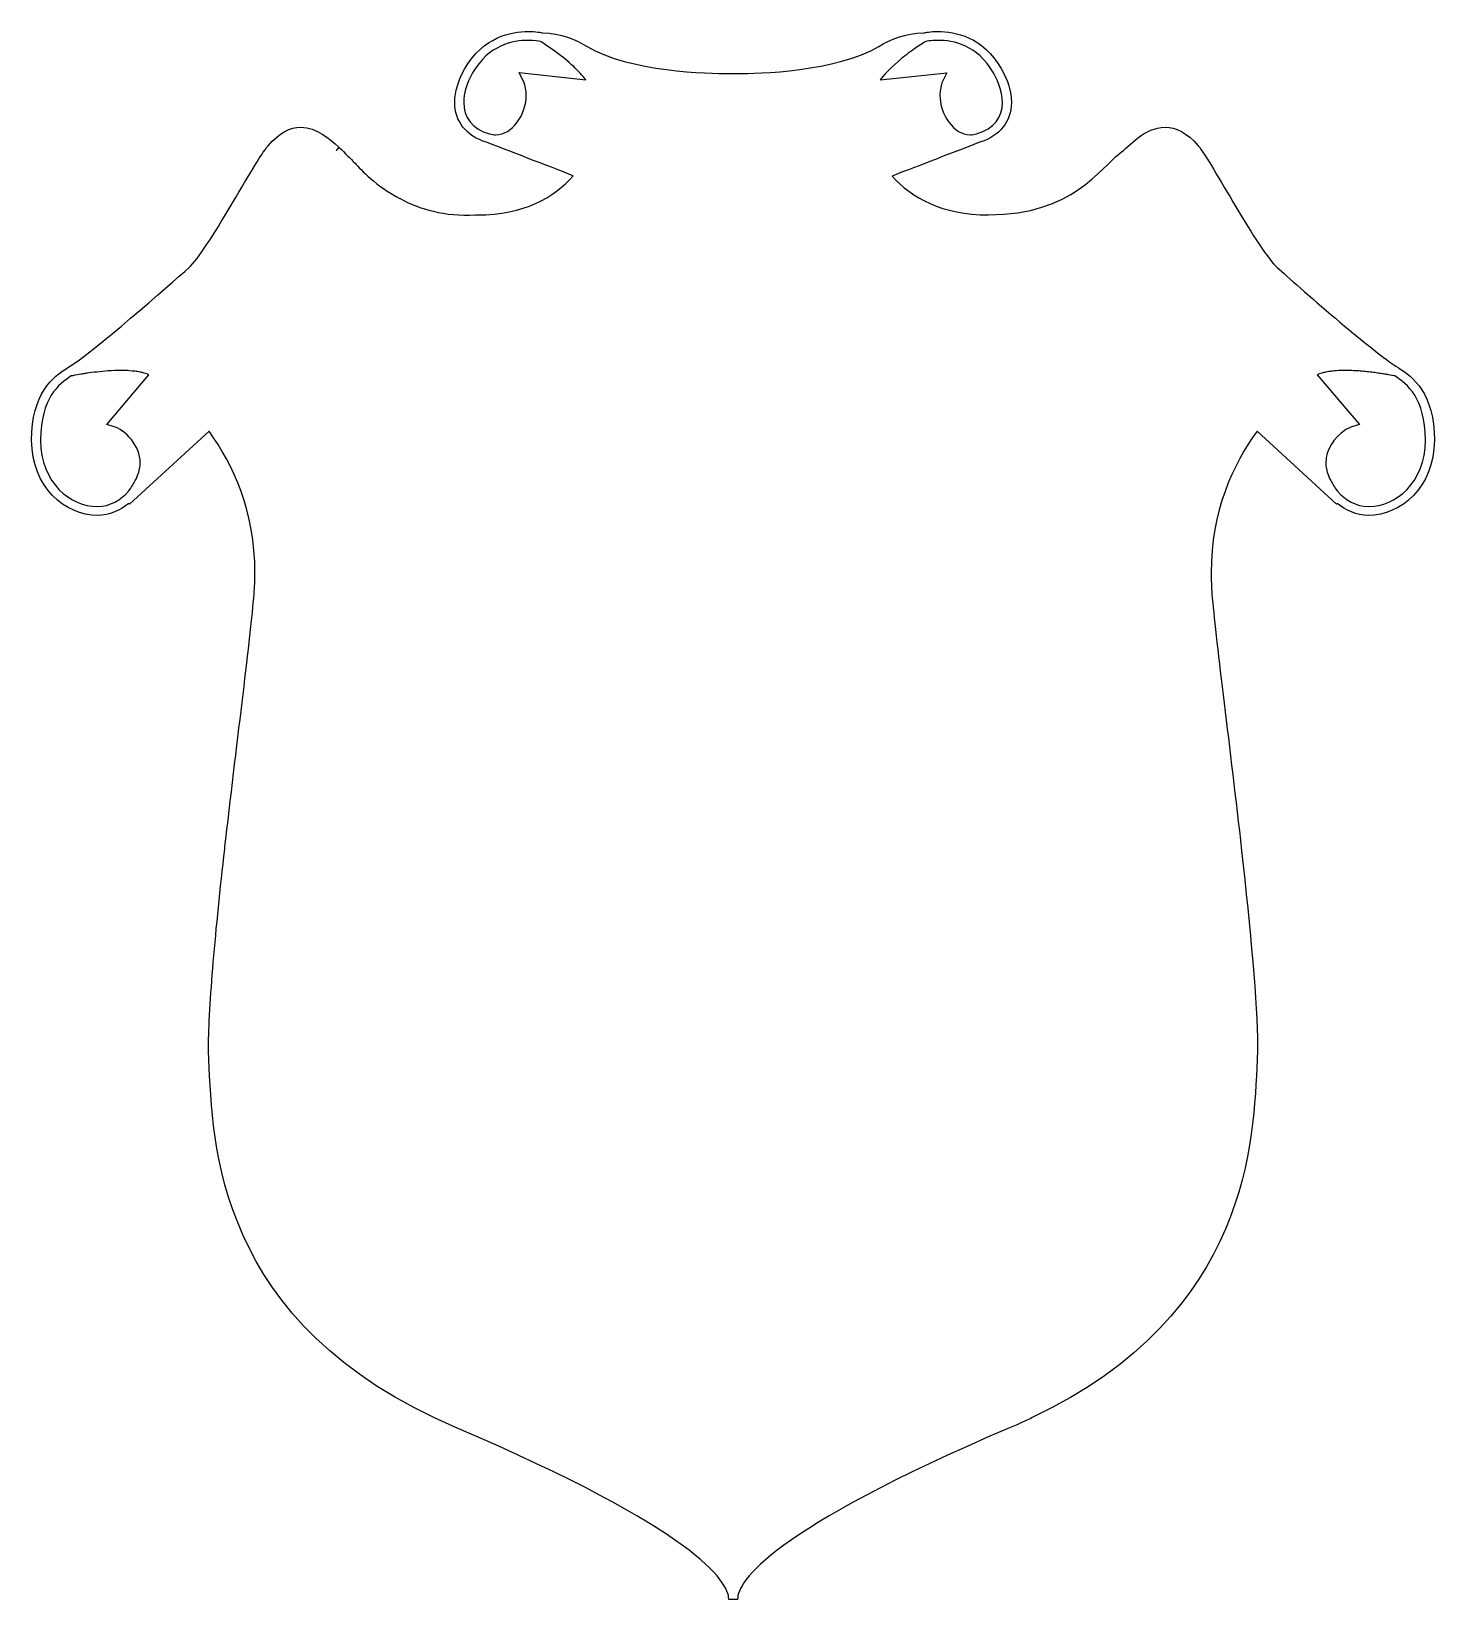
# Model space of a CAD drawing. Header units: centimetres. Extents: x -8.4 to 8.4, y -9.3 to 9.3.
import ezdxf

# ---------------------------------------------------------------- set-up
doc = ezdxf.new("R2010")
doc.units = ezdxf.units.CM
doc.header["$MEASUREMENT"] = 0
doc.layers.add('Camada 1', color=7, linetype='Continuous')

msp = doc.modelspace()

# ---------------------------------------------------------------- linework, layer by layer
at = {"layer": 'Camada 1', "color": 250}
for points, knots in [([(7.93792, 5.33416), (7.93792, 5.33416), (7.93075, 5.33921), (7.93075, 5.33921), (7.93075, 5.33921), (7.78004, 5.42964), (7.4758, 5.67669), (7.18071, 5.92696), (7.18071, 5.92696), (6.88705, 6.17723), (6.60058, 6.43046), (6.48816, 6.53264), (6.48816, 6.53264), (6.3855, 6.61932), (6.18183, 6.94179), (5.99524, 7.25583), (5.99524, 7.25583), (5.8054, 7.57291), (5.63025, 7.88268), (5.54648, 7.98322), (5.54648, 7.98322), (5.41189, 8.1403), (5.27809, 8.20581), (5.15101, 8.20581), (5.15101, 8.20581), (4.90495, 8.20189), (4.73093, 7.9811), (4.60467, 7.88773), (4.60467, 7.88773), (4.37996, 7.71826), (4.05227, 7.16327), (3.04704, 7.15936), (3.04704, 7.15936), (2.49335, 7.16), (2.1264, 7.3619), (1.89711, 7.62278), (1.89711, 7.62278), (2.08615, 7.69464), (2.59405, 7.89099), (2.93772, 8.02476), (2.93772, 8.02476), (3.17839, 8.09368), (3.31853, 8.27503), (3.31853, 8.49664), (3.31853, 8.49664), (3.31853, 8.49664), (3.31853, 8.50169), (3.31853, 8.50169), (3.31853, 8.50169), (3.31853, 8.62813), (3.27715, 8.76582), (3.19632, 8.90579), (3.19632, 8.90579), (2.98217, 9.27928), (2.64374, 9.34707), (2.44446, 9.34596), (2.44446, 9.34596), (2.35434, 9.34596), (2.29066, 9.33326), (2.27272, 9.32884), (2.27272, 9.32884), (2.05616, 9.32704), (1.8696, 9.24722), (1.74019, 9.16787), (1.74019, 9.16787), (1.24076, 8.86691), (0.28313, 8.84246), (0.05403, 8.84312), (0.05403, 8.84312), (0.02112, 8.84312), (0.0032, 8.8446), (0.00109, 8.8446), (0.00109, 8.8446), (0.00109, 8.8446), (-0.01701, 8.84312), (-0.05106, 8.84312), (-0.05106, 8.84312), (-0.28, 8.84248), (-1.24092, 8.86691), (-1.74035, 9.16673), (-1.74035, 9.16673), (-1.86973, 9.24624), (-2.05534, 9.32707), (-2.26846, 9.32887), (-2.26846, 9.32887), (-2.28656, 9.33323), (-2.35125, 9.34596), (-2.4425, 9.34596), (-2.4425, 9.34596), (-2.64292, 9.3471), (-2.98119, 9.27931), (-3.19646, 8.90469), (-3.19646, 8.90469), (-3.27597, 8.76488), (-3.3164, 8.62817), (-3.3164, 8.50173), (-3.3164, 8.50173), (-3.31852, 8.278), (-3.18067, 8.09583), (-2.9377, 8.02479), (-2.9377, 8.02479), (-2.60038, 7.89427), (-2.10424, 7.70345), (-1.90691, 7.62686), (-1.90691, 7.62686), (-2.13276, 7.36484), (-2.49222, 7.16), (-3.04705, 7.15937), (-3.04705, 7.15937), (-3.04705, 7.15937), (-3.07428, 7.15969), (-3.07428, 7.15969), (-3.07428, 7.15969), (-3.43602, 7.13752), (-3.73666, 7.23073), (-3.96918, 7.35326), (-3.96918, 7.35326), (-3.96918, 7.35326), (-3.97325, 7.35538), (-3.97325, 7.35538), (-3.97325, 7.35538), (-4.25678, 7.50545), (-4.43815, 7.69823), (-4.50461, 7.7766), (-4.50461, 7.7766), (-4.56295, 7.83232), (-4.62552, 7.89426), (-4.69395, 7.96432), (-4.69395, 7.96432), (-4.69395, 7.96432), (-4.73208, 7.92717), (-4.73208, 7.92717), (-4.73208, 7.92717), (-4.73208, 7.92717), (-4.69721, 7.96643), (-4.69721, 7.96643), (-4.69721, 7.96643), (-4.81484, 8.06697), (-4.96005, 8.20254), (-5.15102, 8.20482), (-5.15102, 8.20482), (-5.27614, 8.20482), (-5.40978, 8.13915), (-5.54242, 7.98323), (-5.54242, 7.98323), (-5.6283, 7.88269), (-5.80428, 7.57291), (-5.99428, 7.25584), (-5.99428, 7.25584), (-6.18102, 6.94183), (-6.3834, 6.61936), (-6.48524, 6.53154), (-6.48524, 6.53154), (-6.71418, 6.329), (-7.62962, 5.51848), (-7.93074, 5.33925), (-7.93074, 5.33925), (-7.93074, 5.33925), (-7.93807, 5.3342), (-7.93807, 5.3342), (-7.93807, 5.3342), (-8.09923, 5.23432), (-8.3645, 5.02657), (-8.36124, 4.47269), (-8.36124, 4.47269), (-8.3601, 3.90873), (-7.95516, 3.57893), (-7.5786, 3.57776), (-7.5786, 3.57776), (-7.42805, 3.57988), (-7.30177, 3.6361), (-7.20318, 3.71987), (-7.20318, 3.71987), (-7.20318, 3.71987), (-7.19569, 3.71254), (-7.19569, 3.71254), (-7.19569, 3.71254), (-7.19569, 3.71254), (-6.24539, 4.57992), (-6.24539, 4.57992), (-6.24539, 4.57992), (-5.95811, 4.18558), (-5.69836, 3.62229), (-5.69934, 2.89275), (-5.69934, 2.89275), (-5.69934, 2.80996), (-5.70244, 2.72508), (-5.70992, 2.63806), (-5.70992, 2.63806), (-5.74918, 2.14612), (-5.90823, 0.91814), (-6.04607, -0.27823), (-6.04607, -0.27823), (-6.04607, -0.27823), (-6.05665, -0.36964), (-6.05665, -0.36964), (-6.05665, -0.36964), (-6.05665, -0.36964), (-6.05665, -0.37469), (-6.05665, -0.37469), (-6.05665, -0.37469), (-6.05665, -0.37469), (-6.05993, -0.39914), (-6.05993, -0.39914), (-6.05993, -0.39914), (-6.11303, -0.87216), (-6.16079, -1.33672), (-6.19566, -1.74587), (-6.19566, -1.74587), (-6.22955, -2.1555), (-6.25188, -2.50959), (-6.25188, -2.76102), (-6.25188, -2.76102), (-6.25188, -2.81611), (-6.2509, -2.86598), (-6.24878, -2.91159), (-6.24878, -2.91159), (-6.19988, -3.87965), (-6.19044, -6.06675), (-3.29632, -7.29796), (-3.29632, -7.29796), (-0.45596, -8.50999), (-0.0447, -9.1357), (-0.05105, -9.34036), (-0.05105, -9.34036), (-0.05105, -9.34036), (-0.05105, -9.34589), (-0.05105, -9.34589), (-0.05105, -9.34589), (-0.05105, -9.34589), (0.05501, -9.3459), (0.05501, -9.3459), (0.05501, -9.3459), (0.05501, -9.3459), (0.05501, -9.34037), (0.05501, -9.34037), (0.05501, -9.34037), (0.04768, -9.13571), (0.45487, -8.50998), (3.29507, -7.29911), (3.29507, -7.29911), (3.32259, -7.28707), (3.34899, -7.27649), (3.37572, -7.2649), (3.37572, -7.2649), (3.37572, -7.2649), (3.3767, -7.26604), (3.3767, -7.26604), (3.3767, -7.26604), (3.3767, -7.26604), (3.40424, -7.25318), (3.40424, -7.25318), (3.40424, -7.25318), (3.40424, -7.25318), (3.40652, -7.2522), (3.40652, -7.2522), (3.40652, -7.2522), (3.40652, -7.2522), (3.48817, -7.21603), (3.48817, -7.21603), (3.48817, -7.21603), (3.48817, -7.21603), (3.48587, -7.21539), (3.48587, -7.21539), (3.48587, -7.21539), (3.51032, -7.20367), (3.53477, -7.19208), (3.55919, -7.18036), (3.55919, -7.18036), (6.18933, -5.932), (6.19978, -3.84695), (6.24865, -2.91276), (6.24865, -2.91276), (6.25172, -2.86273), (6.25286, -2.80666), (6.25286, -2.74507), (6.25286, -2.74507), (6.25286, -2.24337), (6.16571, -1.35056), (6.06305, -0.41917), (6.06305, -0.41917), (6.06305, -0.41917), (6.04919, -0.29532), (6.04919, -0.29532), (6.04919, -0.29532), (5.91232, 0.90724), (5.75018, 2.14499), (5.70994, 2.63806), (5.70994, 2.63806), (5.70359, 2.72508), (5.70034, 2.80996), (5.70034, 2.89275), (5.70034, 2.89275), (5.69936, 3.6234), (5.9591, 4.18672), (6.24752, 4.58204), (6.24752, 4.58204), (6.24752, 4.58204), (7.19573, 3.71254), (7.19573, 3.71254), (7.19573, 3.71254), (7.19573, 3.71254), (7.20306, 3.71987), (7.20306, 3.71987), (7.20306, 3.71987), (7.30178, 3.6361), (7.42809, 3.57988), (7.57848, 3.57776), (7.57848, 3.57776), (7.9549, 3.5789), (8.36014, 3.9087), (8.36128, 4.47269), (8.36128, 4.47269), (8.36435, 5.02653), (8.09924, 5.23428), (7.93792, 5.33416)], [0, 0, 0, 0, 0.0125, 0.0125, 0.0125, 0.0125, 0.025, 0.025, 0.025, 0.025, 0.0375, 0.0375, 0.0375, 0.0375, 0.05, 0.05, 0.05, 0.05, 0.0625, 0.0625, 0.0625, 0.0625, 0.075, 0.075, 0.075, 0.075, 0.0875, 0.0875, 0.0875, 0.0875, 0.1, 0.1, 0.1, 0.1, 0.1125, 0.1125, 0.1125, 0.1125, 0.125, 0.125, 0.125, 0.125, 0.1375, 0.1375, 0.1375, 0.1375, 0.15, 0.15, 0.15, 0.15, 0.1625, 0.1625, 0.1625, 0.1625, 0.175, 0.175, 0.175, 0.175, 0.1875, 0.1875, 0.1875, 0.1875, 0.2, 0.2, 0.2, 0.2, 0.2125, 0.2125, 0.2125, 0.2125, 0.225, 0.225, 0.225, 0.225, 0.2375, 0.2375, 0.2375, 0.2375, 0.25, 0.25, 0.25, 0.25, 0.2625, 0.2625, 0.2625, 0.2625, 0.275, 0.275, 0.275, 0.275, 0.2875, 0.2875, 0.2875, 0.2875, 0.3, 0.3, 0.3, 0.3, 0.3125, 0.3125, 0.3125, 0.3125, 0.325, 0.325, 0.325, 0.325, 0.3375, 0.3375, 0.3375, 0.3375, 0.35, 0.35, 0.35, 0.35, 0.3625, 0.3625, 0.3625, 0.3625, 0.375, 0.375, 0.375, 0.375, 0.3875, 0.3875, 0.3875, 0.3875, 0.4, 0.4, 0.4, 0.4, 0.4125, 0.4125, 0.4125, 0.4125, 0.425, 0.425, 0.425, 0.425, 0.4375, 0.4375, 0.4375, 0.4375, 0.45, 0.45, 0.45, 0.45, 0.4625, 0.4625, 0.4625, 0.4625, 0.475, 0.475, 0.475, 0.475, 0.4875, 0.4875, 0.4875, 0.4875, 0.5, 0.5, 0.5, 0.5, 0.5125, 0.5125, 0.5125, 0.5125, 0.525, 0.525, 0.525, 0.525, 0.5375, 0.5375, 0.5375, 0.5375, 0.55, 0.55, 0.55, 0.55, 0.5625, 0.5625, 0.5625, 0.5625, 0.575, 0.575, 0.575, 0.575, 0.5875, 0.5875, 0.5875, 0.5875, 0.6, 0.6, 0.6, 0.6, 0.6125, 0.6125, 0.6125, 0.6125, 0.625, 0.625, 0.625, 0.625, 0.6375, 0.6375, 0.6375, 0.6375, 0.65, 0.65, 0.65, 0.65, 0.6625, 0.6625, 0.6625, 0.6625, 0.675, 0.675, 0.675, 0.675, 0.6875, 0.6875, 0.6875, 0.6875, 0.7, 0.7, 0.7, 0.7, 0.7125, 0.7125, 0.7125, 0.7125, 0.725, 0.725, 0.725, 0.725, 0.7375, 0.7375, 0.7375, 0.7375, 0.75, 0.75, 0.75, 0.75, 0.7625, 0.7625, 0.7625, 0.7625, 0.775, 0.775, 0.775, 0.775, 0.7875, 0.7875, 0.7875, 0.7875, 0.8, 0.8, 0.8, 0.8, 0.8125, 0.8125, 0.8125, 0.8125, 0.825, 0.825, 0.825, 0.825, 0.8375, 0.8375, 0.8375, 0.8375, 0.85, 0.85, 0.85, 0.85, 0.8625, 0.8625, 0.8625, 0.8625, 0.875, 0.875, 0.875, 0.875, 0.8875, 0.8875, 0.8875, 0.8875, 0.9, 0.9, 0.9, 0.9, 0.9125, 0.9125, 0.9125, 0.9125, 0.925, 0.925, 0.925, 0.925, 0.9375, 0.9375, 0.9375, 0.9375, 0.95, 0.95, 0.95, 0.95, 0.9625, 0.9625, 0.9625, 0.9625, 0.975, 0.975, 0.975, 0.975, 1, 1, 1, 1]), ([(-2.55053, 8.85513), (-2.55053, 8.85513), (-2.50394, 8.76583), (-2.50394, 8.76583), (-2.50394, 8.76583), (-2.47949, 8.71924), (-2.46777, 8.66415), (-2.46581, 8.60597), (-2.46581, 8.60597), (-2.46581, 8.60597), (-2.46483, 8.59099), (-2.46483, 8.59099), (-2.46483, 8.59099), (-2.46369, 8.47725), (-2.50507, 8.35453), (-2.57286, 8.26299), (-2.57286, 8.26299), (-2.64081, 8.17189), (-2.72978, 8.11472), (-2.82951, 8.11472), (-2.82951, 8.11472), (-2.85298, 8.11472), (-2.87841, 8.11797), (-2.90383, 8.12417), (-2.90383, 8.12417), (-3.11386, 8.18804), (-3.20805, 8.32068), (-3.21032, 8.50173), (-3.21032, 8.50173), (-3.21032, 8.60486), (-3.17643, 8.72432), (-3.10425, 8.85304), (-3.10425, 8.85304), (-2.91132, 9.1861), (-2.62273, 9.23891), (-2.44253, 9.24005), (-2.44253, 9.24005), (-2.36723, 9.24005), (-2.31527, 9.2306), (-2.29619, 9.22621), (-2.29619, 9.22621), (-2.26751, 9.20944), (-2.11371, 9.11572), (-1.95464, 8.97689), (-1.95464, 8.97689), (-1.95464, 8.97689), (-1.92384, 8.94919), (-1.92384, 8.94919), (-1.92384, 8.94919), (-1.92384, 8.94919), (-1.89939, 8.92704), (-1.89939, 8.92704), (-1.89939, 8.92704), (-1.84854, 8.87814), (-1.79771, 8.82536), (-1.75305, 8.76816), (-1.75305, 8.76816), (-1.75305, 8.76816), (-2.55053, 8.85513), (-2.55053, 8.85513)], [0, 0, 0, 0, 0.0625, 0.0625, 0.0625, 0.0625, 0.125, 0.125, 0.125, 0.125, 0.1875, 0.1875, 0.1875, 0.1875, 0.25, 0.25, 0.25, 0.25, 0.3125, 0.3125, 0.3125, 0.3125, 0.375, 0.375, 0.375, 0.375, 0.4375, 0.4375, 0.4375, 0.4375, 0.5, 0.5, 0.5, 0.5, 0.5625, 0.5625, 0.5625, 0.5625, 0.625, 0.625, 0.625, 0.625, 0.6875, 0.6875, 0.6875, 0.6875, 0.75, 0.75, 0.75, 0.75, 0.8125, 0.8125, 0.8125, 0.8125, 0.875, 0.875, 0.875, 0.875, 1, 1, 1, 1]), ([(1.78795, 8.8074), (1.78795, 8.8074), (1.81549, 8.84031), (1.81549, 8.84031), (1.81549, 8.84031), (1.81549, 8.84031), (1.85264, 8.87926), (1.85264, 8.87926), (1.85264, 8.87926), (1.85264, 8.87926), (1.89093, 8.91755), (1.89093, 8.91755), (1.89093, 8.91755), (1.89093, 8.91755), (1.92903, 8.95356), (1.92903, 8.95356), (1.92903, 8.95356), (1.92903, 8.95356), (1.96504, 8.98452), (1.96504, 8.98452), (1.96504, 8.98452), (1.96504, 8.98452), (2.00446, 9.01841), (2.00446, 9.01841), (2.00446, 9.01841), (2.00446, 9.01841), (2.04555, 9.05117), (2.04555, 9.05117), (2.04555, 9.05117), (2.07553, 9.07562), (2.10503, 9.09795), (2.13273, 9.11684), (2.13273, 9.11684), (2.13273, 9.11684), (2.14003, 9.12221), (2.14003, 9.12221), (2.14003, 9.12221), (2.15715, 9.13507), (2.17408, 9.14666), (2.1899, 9.15724), (2.1899, 9.15724), (2.1899, 9.15724), (2.19625, 9.16163), (2.19625, 9.16163), (2.19625, 9.16163), (2.19625, 9.16163), (2.23324, 9.18608), (2.23324, 9.18608), (2.23324, 9.18608), (2.23324, 9.18608), (2.24187, 9.19113), (2.24187, 9.19113), (2.24187, 9.19113), (2.24187, 9.19113), (2.27055, 9.20939), (2.27055, 9.20939), (2.27055, 9.20939), (2.27055, 9.20939), (2.28309, 9.21672), (2.28309, 9.21672), (2.28309, 9.21672), (2.28309, 9.21672), (2.28963, 9.22095), (2.28963, 9.22095), (2.28963, 9.22095), (2.28963, 9.22095), (2.29905, 9.22616), (2.29905, 9.22616), (2.29905, 9.22616), (2.30559, 9.22714), (2.31831, 9.23058), (2.33506, 9.2327), (2.33506, 9.2327), (2.36162, 9.23561), (2.39779, 9.24003), (2.44245, 9.24003), (2.44245, 9.24003), (2.44245, 9.24003), (2.44441, 9.24002), (2.44441, 9.24002), (2.44441, 9.24002), (2.62478, 9.23888), (2.91206, 9.18607), (3.10402, 8.85301), (3.10402, 8.85301), (3.17834, 8.72429), (3.21223, 8.60486), (3.21223, 8.5017), (3.21223, 8.5017), (3.20995, 8.32067), (3.11478, 8.18804), (2.90359, 8.12528), (2.90359, 8.12528), (2.87819, 8.11795), (2.85374, 8.1147), (2.82945, 8.1147), (2.82945, 8.1147), (2.73087, 8.1147), (2.64059, 8.1719), (2.57378, 8.26411), (2.57378, 8.26411), (2.507, 8.35454), (2.46657, 8.47628), (2.46559, 8.58772), (2.46559, 8.58772), (2.46559, 8.58772), (2.46559, 8.59211), (2.46559, 8.59211), (2.46559, 8.59211), (2.46559, 8.61312), (2.46998, 8.63431), (2.47194, 8.65468), (2.47194, 8.65468), (2.47194, 8.65468), (2.48041, 8.69918), (2.48041, 8.69918), (2.48041, 8.69918), (2.48676, 8.72246), (2.49327, 8.74577), (2.50486, 8.76697), (2.50486, 8.76697), (2.50486, 8.76697), (2.54934, 8.85415), (2.54934, 8.85415), (2.54934, 8.85415), (2.54934, 8.85415), (2.17292, 8.81356), (2.17292, 8.81356), (2.17292, 8.81356), (2.17292, 8.81356), (1.75496, 8.7681), (1.75496, 8.7681), (1.75496, 8.7681), (1.75496, 8.7681), (1.78795, 8.8074), (1.78795, 8.8074)], [0, 0, 0, 0, 0.02857143, 0.02857143, 0.02857143, 0.02857143, 0.05714286, 0.05714286, 0.05714286, 0.05714286, 0.08571429, 0.08571429, 0.08571429, 0.08571429, 0.11428571, 0.11428571, 0.11428571, 0.11428571, 0.14285714, 0.14285714, 0.14285714, 0.14285714, 0.17142857, 0.17142857, 0.17142857, 0.17142857, 0.2, 0.2, 0.2, 0.2, 0.22857143, 0.22857143, 0.22857143, 0.22857143, 0.25714286, 0.25714286, 0.25714286, 0.25714286, 0.28571429, 0.28571429, 0.28571429, 0.28571429, 0.31428571, 0.31428571, 0.31428571, 0.31428571, 0.34285714, 0.34285714, 0.34285714, 0.34285714, 0.37142857, 0.37142857, 0.37142857, 0.37142857, 0.4, 0.4, 0.4, 0.4, 0.42857143, 0.42857143, 0.42857143, 0.42857143, 0.45714286, 0.45714286, 0.45714286, 0.45714286, 0.48571429, 0.48571429, 0.48571429, 0.48571429, 0.51428571, 0.51428571, 0.51428571, 0.51428571, 0.54285714, 0.54285714, 0.54285714, 0.54285714, 0.57142857, 0.57142857, 0.57142857, 0.57142857, 0.6, 0.6, 0.6, 0.6, 0.62857143, 0.62857143, 0.62857143, 0.62857143, 0.65714286, 0.65714286, 0.65714286, 0.65714286, 0.68571429, 0.68571429, 0.68571429, 0.68571429, 0.71428571, 0.71428571, 0.71428571, 0.71428571, 0.74285714, 0.74285714, 0.74285714, 0.74285714, 0.77142857, 0.77142857, 0.77142857, 0.77142857, 0.8, 0.8, 0.8, 0.8, 0.82857143, 0.82857143, 0.82857143, 0.82857143, 0.85714286, 0.85714286, 0.85714286, 0.85714286, 0.88571429, 0.88571429, 0.88571429, 0.88571429, 0.91428571, 0.91428571, 0.91428571, 0.91428571, 0.94285714, 0.94285714, 0.94285714, 0.94285714, 1, 1, 1, 1]), ([(-7.3878, 4.63918), (-7.24442, 4.59698), (-7.06419, 4.406), (-7.06646, 4.20444), (-7.06646, 4.20444), (-7.06646, 4.16012), (-7.07802, 4.10684), (-7.09805, 4.05289), (-7.09805, 4.05289), (-7.09805, 4.05289), (-7.11305, 4.01688), (-7.11305, 4.01688), (-7.11305, 4.01688), (-7.11305, 4.01688), (-7.11826, 4.00516), (-7.11826, 4.00516), (-7.11826, 4.00516), (-7.13636, 3.97013), (-7.16078, 3.9297), (-7.19144, 3.88636), (-7.19144, 3.88636), (-7.19144, 3.88636), (-7.20626, 3.86633), (-7.20626, 3.86633), (-7.20626, 3.86633), (-7.29654, 3.76026), (-7.42282, 3.68385), (-7.57861, 3.68385), (-7.57861, 3.68385), (-7.89473, 3.68385), (-8.2542, 3.96299), (-8.25518, 4.47268), (-8.25518, 4.47268), (-8.25193, 4.98401), (-8.0378, 5.13996), (-7.88937, 5.23968), (-7.88937, 5.23968), (-7.87127, 5.24262), (-7.83005, 5.2514), (-7.77287, 5.26085), (-7.77287, 5.26085), (-7.77287, 5.26085), (-7.76308, 5.26199), (-7.76308, 5.26199), (-7.76308, 5.26199), (-7.74726, 5.26524), (-7.73032, 5.26704), (-7.71225, 5.2703), (-7.71225, 5.2703), (-7.71225, 5.2703), (-7.70474, 5.27144), (-7.70474, 5.27144), (-7.70474, 5.27144), (-7.6306, 5.28202), (-7.54049, 5.29263), (-7.44696, 5.29914), (-7.44696, 5.29914), (-7.39727, 5.30242), (-7.34626, 5.30533), (-7.29541, 5.30533), (-7.29541, 5.30533), (-7.29541, 5.30533), (-7.28271, 5.30419), (-7.28271, 5.30419), (-7.28271, 5.30419), (-7.25305, 5.30419), (-7.22437, 5.30419), (-7.19569, 5.30242), (-7.19569, 5.30242), (-7.19569, 5.30242), (-7.16082, 5.298), (-7.16082, 5.298), (-7.16082, 5.298), (-7.14061, 5.29702), (-7.12156, 5.29475), (-7.10248, 5.29181), (-7.10248, 5.29181), (-7.10248, 5.29181), (-7.06419, 5.28414), (-7.06419, 5.28414), (-7.06419, 5.28414), (-7.04839, 5.28089), (-7.03355, 5.2776), (-7.01971, 5.27469), (-7.01971, 5.27469), (-7.01971, 5.27469), (-6.9868, 5.2631), (-6.9868, 5.2631), (-6.9868, 5.2631), (-6.9868, 5.2631), (-6.96251, 5.2535), (-6.96251, 5.2535), (-6.96251, 5.2535), (-6.96251, 5.2535), (-7.46408, 4.6625), (-7.46408, 4.6625), (-7.46408, 4.6625), (-7.46408, 4.6625), (-7.3878, 4.63918), (-7.3878, 4.63918)], [0, 0, 0, 0, 0.03846154, 0.03846154, 0.03846154, 0.03846154, 0.07692308, 0.07692308, 0.07692308, 0.07692308, 0.11538462, 0.11538462, 0.11538462, 0.11538462, 0.15384615, 0.15384615, 0.15384615, 0.15384615, 0.19230769, 0.19230769, 0.19230769, 0.19230769, 0.23076923, 0.23076923, 0.23076923, 0.23076923, 0.26923077, 0.26923077, 0.26923077, 0.26923077, 0.30769231, 0.30769231, 0.30769231, 0.30769231, 0.34615385, 0.34615385, 0.34615385, 0.34615385, 0.38461538, 0.38461538, 0.38461538, 0.38461538, 0.42307692, 0.42307692, 0.42307692, 0.42307692, 0.46153846, 0.46153846, 0.46153846, 0.46153846, 0.5, 0.5, 0.5, 0.5, 0.53846154, 0.53846154, 0.53846154, 0.53846154, 0.57692308, 0.57692308, 0.57692308, 0.57692308, 0.61538462, 0.61538462, 0.61538462, 0.61538462, 0.65384615, 0.65384615, 0.65384615, 0.65384615, 0.69230769, 0.69230769, 0.69230769, 0.69230769, 0.73076923, 0.73076923, 0.73076923, 0.73076923, 0.76923077, 0.76923077, 0.76923077, 0.76923077, 0.80769231, 0.80769231, 0.80769231, 0.80769231, 0.84615385, 0.84615385, 0.84615385, 0.84615385, 0.88461538, 0.88461538, 0.88461538, 0.88461538, 0.92307692, 0.92307692, 0.92307692, 0.92307692, 1, 1, 1, 1]), ([(7.57846, 3.68385), (7.42267, 3.68385), (7.29639, 3.76026), (7.2063, 3.86633), (7.2063, 3.86633), (7.2063, 3.86633), (7.1913, 3.88752), (7.1913, 3.88752), (7.1913, 3.88752), (7.15971, 3.93086), (7.1364, 3.97129), (7.1183, 4.00629), (7.1183, 4.00629), (7.1183, 4.00629), (7.11293, 4.01687), (7.11293, 4.01687), (7.11293, 4.01687), (7.11293, 4.01687), (7.09809, 4.05402), (7.09809, 4.05402), (7.09809, 4.05402), (7.07803, 4.10683), (7.06631, 4.16009), (7.06729, 4.20444), (7.06729, 4.20444), (7.06533, 4.36039), (7.17241, 4.5098), (7.28906, 4.58851), (7.28906, 4.58851), (7.32279, 4.61182), (7.35785, 4.62976), (7.39092, 4.6392), (7.39092, 4.6392), (7.39092, 4.6392), (7.46831, 4.66251), (7.46831, 4.66251), (7.46831, 4.66251), (7.46831, 4.66251), (6.96335, 5.25253), (6.96335, 5.25253), (6.96335, 5.25253), (6.96335, 5.25253), (6.98894, 5.26311), (6.98894, 5.26311), (6.98894, 5.26311), (6.98894, 5.26311), (7.02072, 5.27353), (7.02072, 5.27353), (7.02072, 5.27353), (7.03554, 5.2776), (7.05149, 5.28086), (7.06829, 5.28525), (7.06829, 5.28525), (7.06829, 5.28525), (7.10218, 5.29179), (7.10218, 5.29179), (7.10218, 5.29179), (7.12353, 5.29473), (7.14584, 5.297), (7.16915, 5.29912), (7.16915, 5.29912), (7.16915, 5.29912), (7.19571, 5.3024), (7.19571, 5.3024), (7.19571, 5.3024), (7.22844, 5.30417), (7.26249, 5.30534), (7.29739, 5.30534), (7.29739, 5.30534), (7.29739, 5.30534), (7.31123, 5.3042), (7.31123, 5.3042), (7.31123, 5.3042), (7.33454, 5.3042), (7.357, 5.3042), (7.37918, 5.30322), (7.37918, 5.30322), (7.37918, 5.30322), (7.40249, 5.3024), (7.40249, 5.3024), (7.40249, 5.3024), (7.42808, 5.30126), (7.45218, 5.29912), (7.47776, 5.29798), (7.47776, 5.29798), (7.47776, 5.29798), (7.50221, 5.29586), (7.50221, 5.29586), (7.50221, 5.29586), (7.52666, 5.29358), (7.55095, 5.29033), (7.57441, 5.28853), (7.57441, 5.28853), (7.57441, 5.28853), (7.59658, 5.28641), (7.59658, 5.28641), (7.59658, 5.28641), (7.61986, 5.28313), (7.64204, 5.27972), (7.66437, 5.2776), (7.66437, 5.2776), (7.66437, 5.2776), (7.68146, 5.27469), (7.68146, 5.27469), (7.68146, 5.27469), (7.70054, 5.27257), (7.71959, 5.26929), (7.73753, 5.26638), (7.73753, 5.26638), (7.73753, 5.26638), (7.75251, 5.2641), (7.75251, 5.2641), (7.75251, 5.2641), (7.77045, 5.26082), (7.78754, 5.2587), (7.80238, 5.25545), (7.80238, 5.25545), (7.80238, 5.25545), (7.81394, 5.25349), (7.81394, 5.25349), (7.81394, 5.25349), (7.81394, 5.25349), (7.8532, 5.246), (7.8532, 5.246), (7.8532, 5.246), (7.8532, 5.246), (7.86265, 5.24486), (7.86265, 5.24486), (7.86265, 5.24486), (7.86265, 5.24486), (7.8871, 5.23965), (7.8871, 5.23965), (7.8871, 5.23965), (7.8871, 5.23965), (7.88921, 5.23968), (7.88921, 5.23968), (7.88921, 5.23968), (8.03783, 5.13996), (8.25193, 4.98401), (8.25518, 4.47268), (8.25518, 4.47268), (8.25402, 3.96296), (7.89458, 3.68385), (7.57846, 3.68385)], [0, 0, 0, 0, 0.02702703, 0.02702703, 0.02702703, 0.02702703, 0.05405405, 0.05405405, 0.05405405, 0.05405405, 0.08108108, 0.08108108, 0.08108108, 0.08108108, 0.10810811, 0.10810811, 0.10810811, 0.10810811, 0.13513514, 0.13513514, 0.13513514, 0.13513514, 0.16216216, 0.16216216, 0.16216216, 0.16216216, 0.18918919, 0.18918919, 0.18918919, 0.18918919, 0.21621622, 0.21621622, 0.21621622, 0.21621622, 0.24324324, 0.24324324, 0.24324324, 0.24324324, 0.27027027, 0.27027027, 0.27027027, 0.27027027, 0.2972973, 0.2972973, 0.2972973, 0.2972973, 0.32432432, 0.32432432, 0.32432432, 0.32432432, 0.35135135, 0.35135135, 0.35135135, 0.35135135, 0.37837838, 0.37837838, 0.37837838, 0.37837838, 0.40540541, 0.40540541, 0.40540541, 0.40540541, 0.43243243, 0.43243243, 0.43243243, 0.43243243, 0.45945946, 0.45945946, 0.45945946, 0.45945946, 0.48648649, 0.48648649, 0.48648649, 0.48648649, 0.51351351, 0.51351351, 0.51351351, 0.51351351, 0.54054054, 0.54054054, 0.54054054, 0.54054054, 0.56756757, 0.56756757, 0.56756757, 0.56756757, 0.59459459, 0.59459459, 0.59459459, 0.59459459, 0.62162162, 0.62162162, 0.62162162, 0.62162162, 0.64864865, 0.64864865, 0.64864865, 0.64864865, 0.67567568, 0.67567568, 0.67567568, 0.67567568, 0.7027027, 0.7027027, 0.7027027, 0.7027027, 0.72972973, 0.72972973, 0.72972973, 0.72972973, 0.75675676, 0.75675676, 0.75675676, 0.75675676, 0.78378378, 0.78378378, 0.78378378, 0.78378378, 0.81081081, 0.81081081, 0.81081081, 0.81081081, 0.83783784, 0.83783784, 0.83783784, 0.83783784, 0.86486486, 0.86486486, 0.86486486, 0.86486486, 0.89189189, 0.89189189, 0.89189189, 0.89189189, 0.91891892, 0.91891892, 0.91891892, 0.91891892, 0.94594595, 0.94594595, 0.94594595, 0.94594595, 1, 1, 1, 1])]:
    msp.add_open_spline(points, degree=3, knots=knots, dxfattribs=at)

doc.saveas('drawing.dxf')
